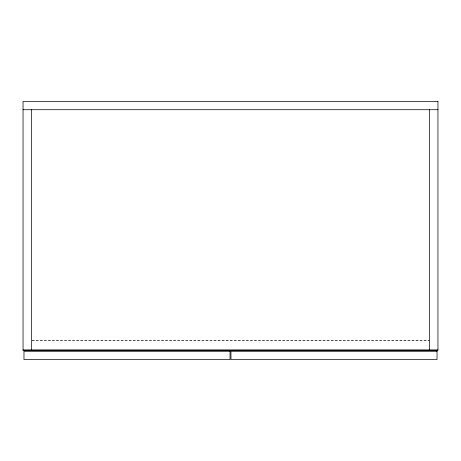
<?xml version="1.0" encoding="UTF-8"?>
<svg xmlns="http://www.w3.org/2000/svg" width="461" height="461" viewBox="0 0 461 461"><rect width="100%" height="100%" fill="white"/><g stroke="black" fill="none" stroke-linecap="round" stroke-linejoin="round"><path stroke-width="0.35" stroke-dasharray="2.31 1.73" d="M32.068 340.218L428.932 340.218M32.068 340.679L429.652 340.679"/><path stroke-width="0.69" d="M23.05 109.718L437.95 109.718M23.05 349.899L437.95 349.899M429.652 109.718L429.652 350.36M31.348 109.718L31.348 350.36M437.95 101.42L23.05 101.42L23.05 350.36L437.95 350.36L437.95 101.42M230.039 351.282L23.972 351.282L23.972 359.58L230.039 359.58L230.039 351.282M437.028 351.282L230.961 351.282L230.961 359.58L437.028 359.58L437.028 351.282"/></g></svg>
